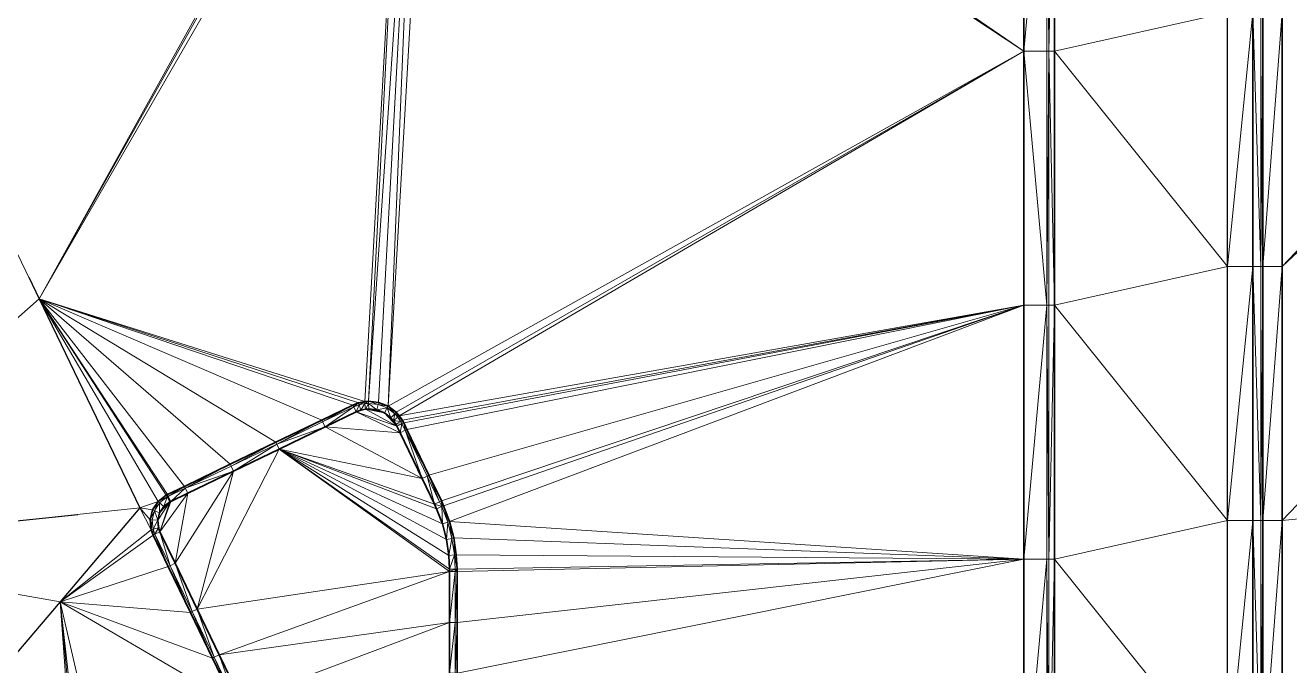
# Model space of a CAD drawing. Header units: metres. Extents: x 246428 to 246884, y 7418966 to 7419490.
# Drawn here: x 246598.17 to 246623.04, y 7419315.81 to 7419328.41 of the extents above; entities that cross this region are included whole.
import ezdxf

# ---------------------------------------------------------------- set-up
doc = ezdxf.new("R2010")
doc.units = ezdxf.units.M
doc.linetypes.add('blank name', pattern=[0])
doc.linetypes.add('HIDDEN', pattern=[9.525, 6.35, -3.175])
doc.layers.add('_12D_UNMAPPED', color=7, linetype='Continuous')
for name, color, linetype, lineweight in [('BATTER', 250, 'HIDDEN', 25), ('GRADELINES', 250, 'HIDDEN', 25), ('MISC_PATHS', 7, 'Continuous', 35)]:
    doc.layers.add(name, color=color, linetype=linetype, lineweight=lineweight)
for name, color, linetype, lineweight, true_color in [('KERB_BACK', 7, 'Continuous', 35, 0x5fd2ff), ('KERB_LINE', 7, 'Continuous', 18, 0xb9b9b9), ('KERB_LIP', 7, 'Continuous', 35, 0x5fd2ff), ('KERB_TOP', 7, 'Continuous', 18, 0xb9b9b9)]:
    doc.layers.add(name, color=color, linetype=linetype, lineweight=lineweight, true_color=true_color)

msp = doc.modelspace()

# ---------------------------------------------------------------- linework, layer by layer
at = {"layer": '_12D_UNMAPPED', "color": 3, "linetype": 'blank name', "lineweight": 0}
for points in [[(246622.898, 7419323.666, 34.037), (246664.359, 7419367.205, 34.638), (246669.359, 7419367.205, 34.673)], [(246715.767, 7419328.055, 34.725), (246622.898, 7419318.666, 34.002), (246669.359, 7419367.205, 34.673)], [(246622.898, 7419323.666, 34.037), (246622.898, 7419328.666, 34.072), (246664.359, 7419367.205, 34.638)], [(246622.898, 7419318.666, 34.002), (246622.898, 7419323.666, 34.037), (246669.359, 7419367.205, 34.673)], [(246606.232, 7419335.669, 33.261), (246606.352, 7419335.766, 33.262), (246617.815, 7419327.908, 33.61)], [(246606.352, 7419335.766, 33.262), (246617.815, 7419332.908, 33.597), (246617.815, 7419327.908, 33.61)], [(246598.446, 7419323.028, 33.074), (246594.102, 7419332.035, 32.926), (246605.426, 7419335.628, 33.238)], [(246605.495, 7419335.596, 33.24), (246598.446, 7419323.028, 33.074), (246605.426, 7419335.628, 33.238)], [(246605.662, 7419335.549, 33.245), (246598.446, 7419323.028, 33.074), (246605.495, 7419335.596, 33.24)], [(246604.848, 7419321.008, 33.261), (246598.446, 7419323.028, 33.074), (246605.662, 7419335.549, 33.245)], [(246604.925, 7419321.014, 33.263), (246604.848, 7419321.008, 33.261), (246605.662, 7419335.549, 33.245)], [(246605.911, 7419335.547, 33.251), (246604.925, 7419321.014, 33.263), (246605.662, 7419335.549, 33.245)], [(246605.123, 7419320.992, 33.269), (246604.925, 7419321.014, 33.263), (246605.911, 7419335.547, 33.251)], [(246605.308, 7419320.918, 33.274), (246605.123, 7419320.992, 33.269), (246605.911, 7419335.547, 33.251)], [(246606.148, 7419335.622, 33.258), (246605.308, 7419320.918, 33.274), (246605.911, 7419335.547, 33.251)], [(246605.308, 7419320.918, 33.274), (246606.148, 7419335.622, 33.258), (246617.815, 7419327.908, 33.61)], [(246606.148, 7419335.622, 33.258), (246606.232, 7419335.669, 33.261), (246617.815, 7419327.908, 33.61)], [(246617.815, 7419327.908, 33.61), (246617.815, 7419332.908, 33.597), (246618.265, 7419332.908, 33.611)], [(246617.815, 7419327.908, 33.61), (246618.265, 7419332.908, 33.611), (246618.265, 7419327.908, 33.624)], [(246618.265, 7419327.908, 33.624), (246618.265, 7419332.908, 33.611), (246618.305, 7419327.908, 33.774)], [(246618.265, 7419332.908, 33.611), (246618.305, 7419332.908, 33.761), (246618.305, 7419327.908, 33.774)], [(246618.305, 7419327.908, 33.774), (246618.305, 7419332.908, 33.761), (246618.415, 7419332.908, 33.761)], [(246618.305, 7419327.908, 33.774), (246618.415, 7419332.908, 33.761), (246618.415, 7419327.908, 33.774)], [(246618.415, 7419332.908, 33.761), (246621.817, 7419328.666, 34.217), (246618.415, 7419327.908, 33.774)], [(246598.446, 7419323.028, 33.074), (246592.895, 7419318.116, 32.783), (246594.102, 7419332.035, 32.926)], [(246621.817, 7419328.666, 34.217), (246621.817, 7419323.666, 34.182), (246618.415, 7419327.908, 33.774)], [(246622.317, 7419323.666, 34.187), (246621.817, 7419323.666, 34.182), (246622.317, 7419328.666, 34.222)], [(246622.317, 7419328.666, 34.222), (246621.817, 7419323.666, 34.182), (246621.817, 7419328.666, 34.217)], [(246622.477, 7419323.666, 34.187), (246622.317, 7419323.666, 34.187), (246622.317, 7419328.666, 34.222)], [(246622.477, 7419328.666, 34.222), (246622.477, 7419323.666, 34.187), (246622.317, 7419328.666, 34.222)], [(246622.517, 7419323.666, 34.037), (246622.477, 7419323.666, 34.187), (246622.517, 7419328.666, 34.072)], [(246622.517, 7419328.666, 34.072), (246622.477, 7419323.666, 34.187), (246622.477, 7419328.666, 34.222)], [(246622.898, 7419328.666, 34.072), (246622.898, 7419323.666, 34.037), (246622.517, 7419323.666, 34.037)], [(246622.898, 7419328.666, 34.072), (246622.517, 7419323.666, 34.037), (246622.517, 7419328.666, 34.072)], [(246622.898, 7419313.666, 33.966), (246622.898, 7419318.666, 34.002), (246715.767, 7419328.055, 34.725)], [(246622.898, 7419298.666, 33.86), (246622.898, 7419303.666, 33.895), (246715.767, 7419328.055, 34.725)], [(246622.898, 7419308.666, 33.931), (246622.898, 7419313.666, 33.966), (246715.767, 7419328.055, 34.725)], [(246622.898, 7419303.666, 33.895), (246622.898, 7419308.666, 33.931), (246715.767, 7419328.055, 34.725)], [(246622.898, 7419293.666, 33.825), (246622.898, 7419298.666, 33.86), (246715.767, 7419328.055, 34.725)], [(246676.802, 7419242.57, 33.845), (246622.898, 7419293.666, 33.825), (246715.767, 7419328.055, 34.725)], [(246605.468, 7419320.798, 33.279), (246605.308, 7419320.918, 33.274), (246617.815, 7419327.908, 33.61)], [(246605.529, 7419320.729, 33.282), (246605.468, 7419320.798, 33.279), (246617.815, 7419327.908, 33.61)], [(246617.815, 7419322.908, 33.624), (246605.529, 7419320.729, 33.282), (246617.815, 7419327.908, 33.61)], [(246618.265, 7419322.908, 33.638), (246617.815, 7419322.908, 33.624), (246617.815, 7419327.908, 33.61)], [(246618.265, 7419322.908, 33.638), (246617.815, 7419327.908, 33.61), (246618.265, 7419327.908, 33.624)], [(246618.265, 7419322.908, 33.638), (246618.265, 7419327.908, 33.624), (246618.305, 7419327.908, 33.774)], [(246618.305, 7419322.908, 33.788), (246618.265, 7419322.908, 33.638), (246618.305, 7419327.908, 33.774)], [(246618.415, 7419322.908, 33.788), (246618.305, 7419327.908, 33.774), (246618.415, 7419327.908, 33.774)], [(246618.415, 7419322.908, 33.788), (246618.305, 7419322.908, 33.788), (246618.305, 7419327.908, 33.774)], [(246621.817, 7419323.666, 34.182), (246618.415, 7419322.908, 33.788), (246618.415, 7419327.908, 33.774)], [(246621.817, 7419323.666, 34.182), (246621.817, 7419318.666, 34.147), (246618.415, 7419322.908, 33.788)], [(246622.317, 7419323.666, 34.187), (246621.817, 7419318.666, 34.147), (246621.817, 7419323.666, 34.182)], [(246622.317, 7419323.666, 34.187), (246622.317, 7419318.666, 34.152), (246621.817, 7419318.666, 34.147)], [(246622.477, 7419318.666, 34.152), (246622.317, 7419318.666, 34.152), (246622.317, 7419323.666, 34.187)], [(246622.477, 7419323.666, 34.187), (246622.477, 7419318.666, 34.152), (246622.317, 7419323.666, 34.187)], [(246622.517, 7419323.666, 34.037), (246622.477, 7419318.666, 34.152), (246622.477, 7419323.666, 34.187)], [(246622.517, 7419323.666, 34.037), (246622.517, 7419318.666, 34.002), (246622.477, 7419318.666, 34.152)], [(246622.898, 7419323.666, 34.037), (246622.517, 7419318.666, 34.002), (246622.517, 7419323.666, 34.037)], [(246622.898, 7419323.666, 34.037), (246622.898, 7419318.666, 34.002), (246622.517, 7419318.666, 34.002)], [(246592.895, 7419318.116, 32.783), (246598.446, 7419323.028, 33.074), (246600.423, 7419318.919, 33.142)], [(246598.446, 7419323.028, 33.074), (246604.615, 7419320.94, 33.255), (246604.004, 7419320.644, 33.238)], [(246598.446, 7419323.028, 33.074), (246604.848, 7419321.008, 33.261), (246604.728, 7419320.983, 33.258)], [(246598.446, 7419323.028, 33.074), (246604.728, 7419320.983, 33.258), (246604.615, 7419320.94, 33.255)], [(246598.446, 7419323.028, 33.074), (246603.103, 7419320.21, 33.214), (246602.202, 7419319.776, 33.19)], [(246598.446, 7419323.028, 33.074), (246604.004, 7419320.644, 33.238), (246603.103, 7419320.21, 33.214)], [(246598.446, 7419323.028, 33.074), (246601.301, 7419319.341, 33.165), (246600.967, 7419319.18, 33.156)], [(246598.446, 7419323.028, 33.074), (246600.941, 7419319.167, 33.156), (246600.785, 7419319.044, 33.153)], [(246598.446, 7419323.028, 33.074), (246602.202, 7419319.776, 33.19), (246601.301, 7419319.341, 33.165)], [(246598.446, 7419323.028, 33.074), (246600.967, 7419319.18, 33.156), (246600.941, 7419319.167, 33.156)], [(246598.446, 7419323.028, 33.074), (246600.785, 7419319.044, 33.153), (246600.427, 7419318.92, 33.141)], [(246600.423, 7419318.919, 33.142), (246598.446, 7419323.028, 33.074), (246600.427, 7419318.92, 33.141)], [(246605.59, 7419320.64, 33.283), (246605.529, 7419320.729, 33.282), (246617.815, 7419322.908, 33.624)], [(246605.617, 7419320.59, 33.284), (246605.59, 7419320.64, 33.283), (246617.815, 7419322.908, 33.624)], [(246605.679, 7419320.461, 33.287), (246605.617, 7419320.59, 33.284), (246617.815, 7419322.908, 33.624)], [(246606.113, 7419319.561, 33.301), (246605.679, 7419320.461, 33.287), (246617.815, 7419322.908, 33.624)], [(246606.357, 7419319.055, 33.31), (246606.113, 7419319.561, 33.301), (246617.815, 7419322.908, 33.624)], [(246606.401, 7419318.959, 33.311), (246606.357, 7419319.055, 33.31), (246617.815, 7419322.908, 33.624)], [(246606.519, 7419318.648, 33.315), (246606.401, 7419318.959, 33.311), (246617.815, 7419322.908, 33.624)], [(246606.519, 7419318.648, 33.315), (246617.815, 7419322.908, 33.624), (246617.815, 7419317.908, 33.638)], [(246617.815, 7419317.908, 33.638), (246617.815, 7419322.908, 33.624), (246618.265, 7419322.908, 33.638)], [(246617.815, 7419317.908, 33.638), (246618.265, 7419322.908, 33.638), (246618.265, 7419317.908, 33.652)], [(246618.265, 7419317.908, 33.652), (246618.265, 7419322.908, 33.638), (246618.305, 7419317.908, 33.802)], [(246618.265, 7419322.908, 33.638), (246618.305, 7419322.908, 33.788), (246618.305, 7419317.908, 33.802)], [(246618.305, 7419317.908, 33.802), (246618.305, 7419322.908, 33.788), (246618.415, 7419322.908, 33.788)], [(246618.305, 7419317.908, 33.802), (246618.415, 7419322.908, 33.788), (246618.415, 7419317.908, 33.802)], [(246618.415, 7419322.908, 33.788), (246621.817, 7419318.666, 34.147), (246618.415, 7419317.908, 33.802)], [(246604.848, 7419321.008, 33.261), (246604.925, 7419321.014, 33.263), (246604.853, 7419320.969, 33.411)], [(246604.925, 7419321.014, 33.263), (246604.926, 7419320.974, 33.413), (246604.853, 7419320.969, 33.411)], [(246604.925, 7419321.014, 33.263), (246605.113, 7419320.953, 33.419), (246604.926, 7419320.974, 33.413)], [(246604.925, 7419321.014, 33.263), (246605.123, 7419320.992, 33.269), (246605.113, 7419320.953, 33.419)], [(246604.004, 7419320.644, 33.238), (246604.615, 7419320.94, 33.255), (246604.021, 7419320.608, 33.388)], [(246604.615, 7419320.94, 33.255), (246604.633, 7419320.903, 33.405), (246604.021, 7419320.608, 33.388)], [(246604.021, 7419320.608, 33.388), (246604.633, 7419320.903, 33.405), (246604.069, 7419320.509, 33.388)], [(246604.633, 7419320.903, 33.405), (246604.681, 7419320.804, 33.405), (246604.069, 7419320.509, 33.388)], [(246604.681, 7419320.804, 33.405), (246605.544, 7419320.396, 33.437), (246604.069, 7419320.509, 33.388)], [(246604.615, 7419320.94, 33.255), (246604.728, 7419320.983, 33.258), (246604.633, 7419320.903, 33.405)], [(246604.728, 7419320.983, 33.258), (246604.739, 7419320.945, 33.408), (246604.633, 7419320.903, 33.405)], [(246604.633, 7419320.903, 33.405), (246604.739, 7419320.945, 33.408), (246604.681, 7419320.804, 33.405)], [(246604.739, 7419320.945, 33.408), (246604.771, 7419320.839, 33.408), (246604.681, 7419320.804, 33.405)], [(246604.771, 7419320.839, 33.408), (246604.867, 7419320.859, 33.411), (246604.681, 7419320.804, 33.405)], [(246604.867, 7419320.859, 33.411), (246605.482, 7419320.525, 33.434), (246604.681, 7419320.804, 33.405)], [(246605.482, 7419320.525, 33.434), (246605.544, 7419320.396, 33.437), (246604.681, 7419320.804, 33.405)], [(246604.728, 7419320.983, 33.258), (246604.848, 7419321.008, 33.261), (246604.739, 7419320.945, 33.408)], [(246604.848, 7419321.008, 33.261), (246604.853, 7419320.969, 33.411), (246604.739, 7419320.945, 33.408)], [(246604.739, 7419320.945, 33.408), (246604.853, 7419320.969, 33.411), (246604.771, 7419320.839, 33.408)], [(246604.853, 7419320.969, 33.411), (246604.867, 7419320.859, 33.411), (246604.771, 7419320.839, 33.408)], [(246604.853, 7419320.969, 33.411), (246604.926, 7419320.974, 33.413), (246604.867, 7419320.859, 33.411)], [(246604.926, 7419320.974, 33.413), (246604.928, 7419320.864, 33.413), (246604.867, 7419320.859, 33.411)], [(246604.928, 7419320.864, 33.413), (246605.235, 7419320.787, 33.424), (246604.867, 7419320.859, 33.411)], [(246605.235, 7419320.787, 33.424), (246605.482, 7419320.525, 33.434), (246604.867, 7419320.859, 33.411)], [(246604.926, 7419320.974, 33.413), (246605.113, 7419320.953, 33.419), (246605.087, 7419320.846, 33.419)], [(246604.926, 7419320.974, 33.413), (246605.087, 7419320.846, 33.419), (246604.928, 7419320.864, 33.413)], [(246605.087, 7419320.846, 33.419), (246605.235, 7419320.787, 33.424), (246604.928, 7419320.864, 33.413)], [(246605.113, 7419320.953, 33.419), (246605.289, 7419320.883, 33.424), (246605.087, 7419320.846, 33.419)], [(246605.289, 7419320.883, 33.424), (246605.235, 7419320.787, 33.424), (246605.087, 7419320.846, 33.419)], [(246605.123, 7419320.992, 33.269), (246605.308, 7419320.918, 33.274), (246605.113, 7419320.953, 33.419)], [(246605.308, 7419320.918, 33.274), (246605.289, 7419320.883, 33.424), (246605.113, 7419320.953, 33.419)], [(246605.289, 7419320.883, 33.424), (246605.362, 7419320.691, 33.429), (246605.235, 7419320.787, 33.424)], [(246605.46, 7419320.565, 33.433), (246605.482, 7419320.525, 33.434), (246605.235, 7419320.787, 33.424)], [(246605.362, 7419320.691, 33.429), (246605.46, 7419320.565, 33.433), (246605.235, 7419320.787, 33.424)], [(246605.308, 7419320.918, 33.274), (246605.44, 7419320.77, 33.429), (246605.289, 7419320.883, 33.424)], [(246605.289, 7419320.883, 33.424), (246605.44, 7419320.77, 33.429), (246605.362, 7419320.691, 33.429)], [(246605.308, 7419320.918, 33.274), (246605.468, 7419320.798, 33.279), (246605.44, 7419320.77, 33.429)], [(246605.44, 7419320.77, 33.429), (246605.412, 7419320.636, 33.432), (246605.362, 7419320.691, 33.429)], [(246605.44, 7419320.77, 33.429), (246605.498, 7419320.705, 33.432), (246605.412, 7419320.636, 33.432)], [(246605.468, 7419320.798, 33.279), (246605.498, 7419320.705, 33.432), (246605.44, 7419320.77, 33.429)], [(246605.468, 7419320.798, 33.279), (246605.529, 7419320.729, 33.282), (246605.498, 7419320.705, 33.432)], [(246603.103, 7419320.21, 33.214), (246604.004, 7419320.644, 33.238), (246603.12, 7419320.174, 33.364)], [(246604.004, 7419320.644, 33.238), (246604.021, 7419320.608, 33.388), (246603.12, 7419320.174, 33.364)], [(246603.12, 7419320.174, 33.364), (246604.021, 7419320.608, 33.388), (246604.069, 7419320.509, 33.388)], [(246605.412, 7419320.636, 33.432), (246605.46, 7419320.565, 33.433), (246605.362, 7419320.691, 33.429)], [(246605.498, 7419320.705, 33.432), (246605.555, 7419320.62, 33.433), (246605.412, 7419320.636, 33.432)], [(246605.555, 7419320.62, 33.433), (246605.46, 7419320.565, 33.433), (246605.412, 7419320.636, 33.432)], [(246605.555, 7419320.62, 33.433), (246605.581, 7419320.572, 33.434), (246605.46, 7419320.565, 33.433)], [(246605.581, 7419320.572, 33.434), (246605.482, 7419320.525, 33.434), (246605.46, 7419320.565, 33.433)], [(246605.581, 7419320.572, 33.434), (246605.544, 7419320.396, 33.437), (246605.482, 7419320.525, 33.434)], [(246605.529, 7419320.729, 33.282), (246605.555, 7419320.62, 33.433), (246605.498, 7419320.705, 33.432)], [(246605.529, 7419320.729, 33.282), (246605.59, 7419320.64, 33.283), (246605.555, 7419320.62, 33.433)], [(246605.581, 7419320.572, 33.434), (246605.643, 7419320.444, 33.437), (246605.544, 7419320.396, 33.437)], [(246605.59, 7419320.64, 33.283), (246605.617, 7419320.59, 33.284), (246605.555, 7419320.62, 33.433)], [(246605.617, 7419320.59, 33.284), (246605.581, 7419320.572, 33.434), (246605.555, 7419320.62, 33.433)], [(246605.617, 7419320.59, 33.284), (246605.643, 7419320.444, 33.437), (246605.581, 7419320.572, 33.434)], [(246605.617, 7419320.59, 33.284), (246605.679, 7419320.461, 33.287), (246605.643, 7419320.444, 33.437)], [(246603.12, 7419320.174, 33.364), (246604.069, 7419320.509, 33.388), (246603.168, 7419320.075, 33.364)], [(246604.069, 7419320.509, 33.388), (246605.978, 7419319.495, 33.451), (246603.168, 7419320.075, 33.364)], [(246605.544, 7419320.396, 33.437), (246605.978, 7419319.495, 33.451), (246604.069, 7419320.509, 33.388)], [(246605.643, 7419320.444, 33.437), (246605.978, 7419319.495, 33.451), (246605.544, 7419320.396, 33.437)], [(246605.679, 7419320.461, 33.287), (246606.113, 7419319.561, 33.301), (246605.643, 7419320.444, 33.437)], [(246606.113, 7419319.561, 33.301), (246606.077, 7419319.543, 33.451), (246605.643, 7419320.444, 33.437)], [(246605.643, 7419320.444, 33.437), (246606.077, 7419319.543, 33.451), (246605.978, 7419319.495, 33.451)], [(246602.267, 7419319.641, 33.34), (246603.168, 7419320.075, 33.364), (246601.554, 7419316.925, 33.326)], [(246603.168, 7419320.075, 33.364), (246606.515, 7419317.663, 33.472), (246601.554, 7419316.925, 33.326)], [(246602.202, 7419319.776, 33.19), (246603.103, 7419320.21, 33.214), (246602.219, 7419319.74, 33.34)], [(246603.103, 7419320.21, 33.214), (246603.12, 7419320.174, 33.364), (246602.219, 7419319.74, 33.34)], [(246602.219, 7419319.74, 33.34), (246603.12, 7419320.174, 33.364), (246602.267, 7419319.641, 33.34)], [(246603.12, 7419320.174, 33.364), (246603.168, 7419320.075, 33.364), (246602.267, 7419319.641, 33.34)], [(246606.502, 7419317.982, 33.47), (246606.515, 7419317.708, 33.472), (246603.168, 7419320.075, 33.364)], [(246605.978, 7419319.495, 33.451), (246606.222, 7419318.989, 33.46), (246603.168, 7419320.075, 33.364)], [(246606.222, 7419318.989, 33.46), (246606.264, 7419318.899, 33.461), (246603.168, 7419320.075, 33.364)], [(246606.264, 7419318.899, 33.461), (246606.376, 7419318.602, 33.465), (246603.168, 7419320.075, 33.364)], [(246606.376, 7419318.602, 33.465), (246606.456, 7419318.295, 33.468), (246603.168, 7419320.075, 33.364)], [(246606.456, 7419318.295, 33.468), (246606.502, 7419317.982, 33.47), (246603.168, 7419320.075, 33.364)], [(246606.515, 7419317.708, 33.472), (246606.515, 7419317.663, 33.472), (246603.168, 7419320.075, 33.364)], [(246601.301, 7419319.341, 33.165), (246602.202, 7419319.776, 33.19), (246601.319, 7419319.305, 33.315)], [(246602.202, 7419319.776, 33.19), (246602.219, 7419319.74, 33.34), (246601.319, 7419319.305, 33.315)], [(246601.12, 7419317.826, 33.311), (246602.267, 7419319.641, 33.34), (246601.554, 7419316.925, 33.326)], [(246601.367, 7419319.206, 33.315), (246602.267, 7419319.641, 33.34), (246601.12, 7419317.826, 33.311)], [(246601.319, 7419319.305, 33.315), (246602.219, 7419319.74, 33.34), (246602.267, 7419319.641, 33.34)], [(246601.319, 7419319.305, 33.315), (246602.267, 7419319.641, 33.34), (246601.367, 7419319.206, 33.315)], [(246606.077, 7419319.543, 33.451), (246606.222, 7419318.989, 33.46), (246605.978, 7419319.495, 33.451)], [(246606.113, 7419319.561, 33.301), (246606.321, 7419319.037, 33.46), (246606.077, 7419319.543, 33.451)], [(246606.077, 7419319.543, 33.451), (246606.321, 7419319.037, 33.46), (246606.222, 7419318.989, 33.46)], [(246606.113, 7419319.561, 33.301), (246606.357, 7419319.055, 33.31), (246606.321, 7419319.037, 33.46)], [(246600.967, 7419319.18, 33.156), (246601.301, 7419319.341, 33.165), (246600.985, 7419319.144, 33.306)], [(246601.301, 7419319.341, 33.165), (246601.319, 7419319.305, 33.315), (246600.985, 7419319.144, 33.306)], [(246600.985, 7419319.144, 33.306), (246601.319, 7419319.305, 33.315), (246601.032, 7419319.045, 33.306)], [(246601.319, 7419319.305, 33.315), (246601.367, 7419319.206, 33.315), (246601.032, 7419319.045, 33.306)], [(246600.785, 7419319.044, 33.153), (246600.677, 7419318.877, 33.151), (246600.427, 7419318.92, 33.141)], [(246600.677, 7419318.877, 33.151), (246600.785, 7419319.044, 33.153), (246600.713, 7419318.861, 33.301)], [(246600.785, 7419319.044, 33.153), (246600.814, 7419319.017, 33.303), (246600.713, 7419318.861, 33.301)], [(246600.814, 7419318.818, 33.301), (246601.013, 7419319.035, 33.306), (246600.779, 7419318.673, 33.298)], [(246600.779, 7419318.673, 33.298), (246601.013, 7419319.035, 33.306), (246600.822, 7419318.444, 33.301)], [(246600.785, 7419319.044, 33.153), (246600.941, 7419319.167, 33.156), (246600.96, 7419319.132, 33.306)], [(246600.785, 7419319.044, 33.153), (246600.96, 7419319.132, 33.306), (246600.814, 7419319.017, 33.303)], [(246600.814, 7419319.017, 33.303), (246600.96, 7419319.132, 33.306), (246600.895, 7419318.943, 33.303)], [(246600.895, 7419318.943, 33.303), (246601.013, 7419319.035, 33.306), (246600.814, 7419318.818, 33.301)], [(246600.822, 7419318.444, 33.301), (246601.367, 7419319.206, 33.315), (246601.12, 7419317.826, 33.311)], [(246601.032, 7419319.045, 33.306), (246601.367, 7419319.206, 33.315), (246600.822, 7419318.444, 33.301)], [(246601.013, 7419319.035, 33.306), (246601.032, 7419319.045, 33.306), (246600.822, 7419318.444, 33.301)], [(246600.96, 7419319.132, 33.306), (246601.013, 7419319.035, 33.306), (246600.895, 7419318.943, 33.303)], [(246600.941, 7419319.167, 33.156), (246600.967, 7419319.18, 33.156), (246600.985, 7419319.144, 33.306)], [(246600.941, 7419319.167, 33.156), (246600.985, 7419319.144, 33.306), (246600.96, 7419319.132, 33.306)], [(246600.96, 7419319.132, 33.306), (246600.985, 7419319.144, 33.306), (246601.032, 7419319.045, 33.306)], [(246600.96, 7419319.132, 33.306), (246601.032, 7419319.045, 33.306), (246601.013, 7419319.035, 33.306)], [(246606.321, 7419319.037, 33.46), (246606.364, 7419318.943, 33.461), (246606.222, 7419318.989, 33.46)], [(246606.357, 7419319.055, 33.31), (246606.364, 7419318.943, 33.461), (246606.321, 7419319.037, 33.46)], [(246606.357, 7419319.055, 33.31), (246606.401, 7419318.959, 33.311), (246606.364, 7419318.943, 33.461)], [(246592.895, 7419318.116, 32.783), (246600.423, 7419318.919, 33.142), (246598.857, 7419317.071, 33.096)], [(246600.427, 7419318.92, 33.141), (246600.648, 7419318.485, 33.15), (246598.857, 7419317.071, 33.096)], [(246600.423, 7419318.919, 33.142), (246600.427, 7419318.92, 33.141), (246598.857, 7419317.071, 33.096)], [(246600.677, 7419318.877, 33.151), (246600.629, 7419318.684, 33.148), (246600.427, 7419318.92, 33.141)], [(246600.629, 7419318.684, 33.148), (246600.648, 7419318.485, 33.15), (246600.427, 7419318.92, 33.141)], [(246600.629, 7419318.684, 33.148), (246600.677, 7419318.877, 33.151), (246600.713, 7419318.861, 33.301)], [(246600.629, 7419318.684, 33.148), (246600.713, 7419318.861, 33.301), (246600.669, 7419318.681, 33.298)], [(246600.669, 7419318.681, 33.298), (246600.713, 7419318.861, 33.301), (246600.779, 7419318.673, 33.298)], [(246600.713, 7419318.861, 33.301), (246600.814, 7419319.017, 33.303), (246600.814, 7419318.818, 33.301)], [(246600.713, 7419318.861, 33.301), (246600.814, 7419318.818, 33.301), (246600.779, 7419318.673, 33.298)], [(246600.814, 7419319.017, 33.303), (246600.895, 7419318.943, 33.303), (246600.814, 7419318.818, 33.301)], [(246606.364, 7419318.943, 33.461), (246606.264, 7419318.899, 33.461), (246606.222, 7419318.989, 33.46)], [(246606.364, 7419318.943, 33.461), (246606.376, 7419318.602, 33.465), (246606.264, 7419318.899, 33.461)], [(246606.401, 7419318.959, 33.311), (246606.481, 7419318.636, 33.465), (246606.364, 7419318.943, 33.461)], [(246606.364, 7419318.943, 33.461), (246606.481, 7419318.636, 33.465), (246606.376, 7419318.602, 33.465)], [(246606.401, 7419318.959, 33.311), (246606.519, 7419318.648, 33.315), (246606.481, 7419318.636, 33.465)], [(246600.648, 7419318.485, 33.15), (246600.629, 7419318.684, 33.148), (246600.669, 7419318.681, 33.298)], [(246600.648, 7419318.485, 33.15), (246600.669, 7419318.681, 33.298), (246600.687, 7419318.496, 33.3)], [(246600.687, 7419318.496, 33.3), (246600.669, 7419318.681, 33.298), (246600.779, 7419318.673, 33.298)], [(246600.687, 7419318.496, 33.3), (246600.779, 7419318.673, 33.298), (246600.793, 7419318.524, 33.3)], [(246600.723, 7419318.397, 33.301), (246600.687, 7419318.496, 33.3), (246600.793, 7419318.524, 33.3)], [(246600.723, 7419318.397, 33.301), (246600.793, 7419318.524, 33.3), (246600.822, 7419318.444, 33.301)], [(246600.793, 7419318.524, 33.3), (246600.779, 7419318.673, 33.298), (246600.822, 7419318.444, 33.301)], [(246606.481, 7419318.636, 33.465), (246606.456, 7419318.295, 33.468), (246606.376, 7419318.602, 33.465)], [(246606.481, 7419318.636, 33.465), (246606.564, 7419318.317, 33.468), (246606.456, 7419318.295, 33.468)], [(246606.519, 7419318.648, 33.315), (246606.564, 7419318.317, 33.468), (246606.481, 7419318.636, 33.465)], [(246606.603, 7419318.325, 33.318), (246606.519, 7419318.648, 33.315), (246617.815, 7419317.908, 33.638)], [(246606.519, 7419318.648, 33.315), (246606.603, 7419318.325, 33.318), (246606.564, 7419318.317, 33.468)], [(246621.817, 7419318.666, 34.147), (246621.817, 7419313.666, 34.111), (246618.415, 7419317.908, 33.802)], [(246622.317, 7419318.666, 34.152), (246621.817, 7419313.666, 34.111), (246621.817, 7419318.666, 34.147)], [(246622.317, 7419318.666, 34.152), (246622.317, 7419313.666, 34.116), (246621.817, 7419313.666, 34.111)], [(246622.477, 7419318.666, 34.152), (246622.477, 7419313.666, 34.116), (246622.317, 7419318.666, 34.152)], [(246622.477, 7419313.666, 34.116), (246622.317, 7419313.666, 34.116), (246622.317, 7419318.666, 34.152)], [(246622.517, 7419318.666, 34.002), (246622.477, 7419313.666, 34.116), (246622.477, 7419318.666, 34.152)], [(246622.517, 7419318.666, 34.002), (246622.517, 7419313.666, 33.966), (246622.477, 7419313.666, 34.116)], [(246622.898, 7419318.666, 34.002), (246622.517, 7419313.666, 33.966), (246622.517, 7419318.666, 34.002)], [(246622.898, 7419318.666, 34.002), (246622.898, 7419313.666, 33.966), (246622.517, 7419313.666, 33.966)], [(246600.648, 7419318.485, 33.15), (246600.687, 7419318.379, 33.151), (246598.857, 7419317.071, 33.096)], [(246600.687, 7419318.379, 33.151), (246600.985, 7419317.761, 33.161), (246598.857, 7419317.071, 33.096)], [(246600.687, 7419318.379, 33.151), (246600.648, 7419318.485, 33.15), (246600.687, 7419318.496, 33.3)], [(246600.687, 7419318.379, 33.151), (246600.687, 7419318.496, 33.3), (246600.723, 7419318.397, 33.301)], [(246600.985, 7419317.761, 33.161), (246600.687, 7419318.379, 33.151), (246600.723, 7419318.397, 33.301)], [(246601.021, 7419317.778, 33.311), (246600.723, 7419318.397, 33.301), (246600.822, 7419318.444, 33.301)], [(246600.985, 7419317.761, 33.161), (246600.723, 7419318.397, 33.301), (246601.021, 7419317.778, 33.311)], [(246601.021, 7419317.778, 33.311), (246600.822, 7419318.444, 33.301), (246601.12, 7419317.826, 33.311)], [(246606.564, 7419318.317, 33.468), (246606.502, 7419317.982, 33.47), (246606.456, 7419318.295, 33.468)], [(246606.564, 7419318.317, 33.468), (246606.612, 7419317.992, 33.47), (246606.502, 7419317.982, 33.47)], [(246606.603, 7419318.325, 33.318), (246606.612, 7419317.992, 33.47), (246606.564, 7419318.317, 33.468)], [(246606.651, 7419317.996, 33.32), (246606.603, 7419318.325, 33.318), (246617.815, 7419317.908, 33.638)], [(246606.603, 7419318.325, 33.318), (246606.651, 7419317.996, 33.32), (246606.612, 7419317.992, 33.47)], [(246592.384, 7419309.448, 32.908), (246592.895, 7419318.116, 32.783), (246598.857, 7419317.071, 33.096)], [(246601.419, 7419316.86, 33.176), (246600.985, 7419317.761, 33.161), (246601.021, 7419317.778, 33.311)], [(246601.455, 7419316.877, 33.326), (246601.021, 7419317.778, 33.311), (246601.12, 7419317.826, 33.311)], [(246601.419, 7419316.86, 33.176), (246601.021, 7419317.778, 33.311), (246601.455, 7419316.877, 33.326)], [(246601.455, 7419316.877, 33.326), (246601.12, 7419317.826, 33.311), (246601.554, 7419316.925, 33.326)], [(246606.612, 7419317.992, 33.47), (246606.515, 7419317.708, 33.472), (246606.502, 7419317.982, 33.47)], [(246606.612, 7419317.992, 33.47), (246606.625, 7419317.708, 33.472), (246606.515, 7419317.708, 33.472)], [(246606.651, 7419317.996, 33.32), (246606.665, 7419317.708, 33.322), (246606.612, 7419317.992, 33.47)], [(246606.665, 7419317.708, 33.322), (246606.625, 7419317.708, 33.472), (246606.612, 7419317.992, 33.47)], [(246606.665, 7419317.708, 33.322), (246606.651, 7419317.996, 33.32), (246617.815, 7419317.908, 33.638)], [(246606.665, 7419317.663, 33.322), (246606.665, 7419317.708, 33.322), (246617.815, 7419317.908, 33.638)], [(246606.665, 7419316.663, 33.325), (246606.665, 7419317.663, 33.322), (246617.815, 7419317.908, 33.638)], [(246606.665, 7419315.663, 33.328), (246606.665, 7419316.663, 33.325), (246617.815, 7419317.908, 33.638)], [(246606.665, 7419315.663, 33.328), (246617.815, 7419317.908, 33.638), (246617.815, 7419312.908, 33.651)], [(246617.815, 7419312.908, 33.651), (246617.815, 7419317.908, 33.638), (246618.265, 7419317.908, 33.652)], [(246617.815, 7419312.908, 33.651), (246618.265, 7419317.908, 33.652), (246618.265, 7419312.908, 33.665)], [(246618.265, 7419312.908, 33.665), (246618.265, 7419317.908, 33.652), (246618.305, 7419312.908, 33.815)], [(246618.265, 7419317.908, 33.652), (246618.305, 7419317.908, 33.802), (246618.305, 7419312.908, 33.815)], [(246618.305, 7419312.908, 33.815), (246618.305, 7419317.908, 33.802), (246618.415, 7419317.908, 33.802)], [(246618.305, 7419312.908, 33.815), (246618.415, 7419317.908, 33.802), (246618.415, 7419312.908, 33.815)], [(246618.415, 7419317.908, 33.802), (246621.817, 7419313.666, 34.111), (246618.415, 7419312.908, 33.815)], [(246600.985, 7419317.761, 33.161), (246601.419, 7419316.86, 33.176), (246598.857, 7419317.071, 33.096)], [(246601.554, 7419316.925, 33.326), (246606.515, 7419317.663, 33.472), (246601.988, 7419316.024, 33.34)], [(246606.515, 7419317.663, 33.472), (246606.515, 7419316.663, 33.475), (246601.988, 7419316.024, 33.34)], [(246606.625, 7419317.708, 33.472), (246606.625, 7419317.663, 33.472), (246606.515, 7419317.663, 33.472)], [(246606.625, 7419317.708, 33.472), (246606.515, 7419317.663, 33.472), (246606.515, 7419317.708, 33.472)], [(246606.625, 7419317.663, 33.472), (246606.515, 7419316.663, 33.475), (246606.515, 7419317.663, 33.472)], [(246606.625, 7419317.663, 33.472), (246606.625, 7419316.663, 33.475), (246606.515, 7419316.663, 33.475)], [(246606.665, 7419317.708, 33.322), (246606.625, 7419317.663, 33.472), (246606.625, 7419317.708, 33.472)], [(246606.665, 7419317.708, 33.322), (246606.665, 7419317.663, 33.322), (246606.625, 7419317.663, 33.472)], [(246606.665, 7419317.663, 33.322), (246606.665, 7419316.663, 33.325), (246606.625, 7419316.663, 33.475)], [(246606.665, 7419317.663, 33.322), (246606.625, 7419316.663, 33.475), (246606.625, 7419317.663, 33.472)], [(246599.396, 7419309.673, 33.138), (246592.384, 7419309.448, 32.908), (246598.857, 7419317.071, 33.096)], [(246602.287, 7419315.058, 33.205), (246600.431, 7419310.262, 33.166), (246598.857, 7419317.071, 33.096)], [(246601.853, 7419315.959, 33.19), (246602.287, 7419315.058, 33.205), (246598.857, 7419317.071, 33.096)], [(246599.537, 7419309.814, 33.142), (246599.396, 7419309.673, 33.138), (246598.857, 7419317.071, 33.096)], [(246601.419, 7419316.86, 33.176), (246601.853, 7419315.959, 33.19), (246598.857, 7419317.071, 33.096)], [(246600.431, 7419310.262, 33.166), (246599.666, 7419309.893, 33.145), (246598.857, 7419317.071, 33.096)], [(246599.666, 7419309.893, 33.145), (246599.537, 7419309.814, 33.142), (246598.857, 7419317.071, 33.096)], [(246601.853, 7419315.959, 33.19), (246601.419, 7419316.86, 33.176), (246601.455, 7419316.877, 33.326)], [(246601.889, 7419315.976, 33.34), (246601.455, 7419316.877, 33.326), (246601.554, 7419316.925, 33.326)], [(246601.853, 7419315.959, 33.19), (246601.455, 7419316.877, 33.326), (246601.889, 7419315.976, 33.34)], [(246601.889, 7419315.976, 33.34), (246601.554, 7419316.925, 33.326), (246601.988, 7419316.024, 33.34)], [(246601.988, 7419316.024, 33.34), (246606.515, 7419316.663, 33.475), (246602.422, 7419315.123, 33.355)], [(246606.515, 7419316.663, 33.475), (246606.515, 7419315.663, 33.478), (246602.422, 7419315.123, 33.355)], [(246606.625, 7419316.663, 33.475), (246606.625, 7419315.663, 33.478), (246606.515, 7419315.663, 33.478)], [(246606.625, 7419316.663, 33.475), (246606.515, 7419315.663, 33.478), (246606.515, 7419316.663, 33.475)], [(246606.665, 7419316.663, 33.325), (246606.665, 7419315.663, 33.328), (246606.625, 7419315.663, 33.478)], [(246606.665, 7419316.663, 33.325), (246606.625, 7419315.663, 33.478), (246606.625, 7419316.663, 33.475)], [(246602.287, 7419315.058, 33.205), (246601.853, 7419315.959, 33.19), (246601.889, 7419315.976, 33.34)], [(246602.323, 7419315.075, 33.355), (246601.889, 7419315.976, 33.34), (246601.988, 7419316.024, 33.34)], [(246602.287, 7419315.058, 33.205), (246601.889, 7419315.976, 33.34), (246602.323, 7419315.075, 33.355)], [(246602.323, 7419315.075, 33.355), (246601.988, 7419316.024, 33.34), (246602.422, 7419315.123, 33.355)]]:
    msp.add_3dface(points, dxfattribs=at)
at = {"layer": 'BATTER'}
msp.add_polyline3d([(246621.817, 7419293.666, 33.97), (246621.817, 7419298.666, 34.005), (246621.817, 7419303.666, 34.04), (246621.817, 7419308.666, 34.076), (246621.817, 7419313.666, 34.111), (246621.817, 7419318.666, 34.147), (246621.817, 7419323.666, 34.182), (246621.817, 7419328.666, 34.217)], dxfattribs=at)
at = {"layer": 'GRADELINES'}
for points in [[(246577.84, 7419365.758, 32.373), (246581.071, 7419359.057, 32.483), (246585.415, 7419350.05, 32.631), (246589.758, 7419341.042, 32.779), (246594.102, 7419332.035, 32.926), (246598.446, 7419323.028, 33.074), (246600.427, 7419318.92, 33.142)], [(246582.952, 7419317.056, 32.31), (246592.895, 7419318.116, 32.783), (246600.423, 7419318.919, 33.142), (246600.423, 7419318.919, 33.142), (246600.427, 7419318.92, 33.141), (246600.427, 7419318.92, 33.141), (246598.857, 7419317.071, 33.096), (246592.384, 7419309.448, 32.908), (246588.747, 7419305.165, 32.802)]]:
    msp.add_polyline3d(points, dxfattribs=at)
at = {"layer": 'KERB_BACK'}
for points in [[(246618.415, 7419332.908, 33.761), (246618.415, 7419327.908, 33.774), (246618.415, 7419322.908, 33.788), (246618.415, 7419317.908, 33.802), (246618.415, 7419312.908, 33.815)], [(246622.317, 7419293.666, 33.975), (246622.317, 7419298.666, 34.01), (246622.317, 7419303.666, 34.045), (246622.317, 7419308.666, 34.081), (246622.317, 7419313.666, 34.116), (246622.317, 7419318.666, 34.152), (246622.317, 7419323.666, 34.187), (246622.317, 7419328.666, 34.222)], [(246622.517, 7419293.666, 33.825), (246622.517, 7419298.666, 33.86), (246622.517, 7419303.666, 33.895), (246622.517, 7419308.666, 33.931), (246622.517, 7419313.666, 33.966), (246622.517, 7419318.666, 34.002), (246622.517, 7419323.666, 34.037), (246622.517, 7419328.666, 34.072)], [(246606.515, 7419315.663, 33.478), (246606.515, 7419316.663, 33.475), (246606.515, 7419317.663, 33.472), (246606.515, 7419317.708, 33.472), (246606.502, 7419317.982, 33.47), (246606.456, 7419318.295, 33.468), (246606.376, 7419318.602, 33.465), (246606.264, 7419318.899, 33.461), (246606.222, 7419318.989, 33.46), (246605.978, 7419319.495, 33.451), (246605.544, 7419320.396, 33.437), (246605.482, 7419320.525, 33.434), (246605.46, 7419320.565, 33.433), (246605.412, 7419320.636, 33.432), (246605.362, 7419320.691, 33.429), (246605.235, 7419320.787, 33.424), (246605.087, 7419320.846, 33.419), (246604.928, 7419320.864, 33.413), (246604.867, 7419320.859, 33.411), (246604.771, 7419320.839, 33.408), (246604.681, 7419320.804, 33.405), (246604.069, 7419320.509, 33.388), (246603.168, 7419320.075, 33.364), (246602.267, 7419319.641, 33.34), (246601.367, 7419319.206, 33.315), (246601.032, 7419319.045, 33.306), (246601.013, 7419319.035, 33.306), (246600.895, 7419318.943, 33.303), (246600.814, 7419318.818, 33.301), (246600.779, 7419318.673, 33.298), (246600.793, 7419318.524, 33.3), (246600.822, 7419318.444, 33.301), (246601.12, 7419317.826, 33.311), (246601.554, 7419316.925, 33.326), (246601.988, 7419316.024, 33.34), (246602.422, 7419315.123, 33.355)]]:
    msp.add_polyline3d(points, dxfattribs=at)
at = {"layer": 'KERB_LINE'}
for points in [[(246618.265, 7419332.908, 33.611), (246618.265, 7419327.908, 33.624), (246618.265, 7419322.908, 33.638), (246618.265, 7419317.908, 33.652), (246618.265, 7419312.908, 33.665)], [(246622.517, 7419293.666, 33.825), (246622.517, 7419298.666, 33.86), (246622.517, 7419303.666, 33.895), (246622.517, 7419308.666, 33.931), (246622.517, 7419313.666, 33.966), (246622.517, 7419318.666, 34.002), (246622.517, 7419323.666, 34.037), (246622.517, 7419328.666, 34.072)], [(246622.898, 7419293.666, 33.825), (246622.898, 7419298.666, 33.86), (246622.898, 7419303.666, 33.895), (246622.898, 7419308.666, 33.931), (246622.898, 7419313.666, 33.966), (246622.898, 7419318.666, 34.002), (246622.898, 7419323.666, 34.037), (246622.898, 7419328.666, 34.072)], [(246606.665, 7419315.663, 33.328), (246606.665, 7419316.663, 33.325), (246606.665, 7419317.663, 33.322), (246606.665, 7419317.708, 33.322), (246606.651, 7419317.996, 33.32), (246606.603, 7419318.325, 33.318), (246606.519, 7419318.648, 33.315), (246606.401, 7419318.959, 33.311), (246606.357, 7419319.055, 33.31), (246606.113, 7419319.561, 33.301), (246605.679, 7419320.461, 33.287), (246605.617, 7419320.59, 33.284), (246605.59, 7419320.64, 33.283), (246605.529, 7419320.729, 33.282), (246605.468, 7419320.798, 33.279), (246605.308, 7419320.918, 33.274), (246605.123, 7419320.992, 33.269), (246604.925, 7419321.014, 33.263), (246604.848, 7419321.008, 33.261), (246604.728, 7419320.983, 33.258), (246604.615, 7419320.94, 33.255), (246604.004, 7419320.644, 33.238), (246603.103, 7419320.21, 33.214), (246602.202, 7419319.776, 33.19), (246601.301, 7419319.341, 33.165), (246600.967, 7419319.18, 33.156), (246600.941, 7419319.167, 33.156), (246600.785, 7419319.044, 33.153), (246600.677, 7419318.877, 33.151), (246600.629, 7419318.684, 33.148), (246600.648, 7419318.485, 33.15), (246600.687, 7419318.379, 33.151), (246600.985, 7419317.761, 33.161), (246601.419, 7419316.86, 33.176), (246601.853, 7419315.959, 33.19), (246602.287, 7419315.058, 33.205)]]:
    msp.add_polyline3d(points, dxfattribs=at)
at = {"layer": 'KERB_LIP'}
for points in [[(246617.815, 7419332.908, 33.597), (246617.815, 7419327.908, 33.61), (246617.815, 7419322.908, 33.624), (246617.815, 7419317.908, 33.638), (246617.815, 7419312.908, 33.651)], [(246622.517, 7419293.666, 33.825), (246622.517, 7419298.666, 33.86), (246622.517, 7419303.666, 33.895), (246622.517, 7419308.666, 33.931), (246622.517, 7419313.666, 33.966), (246622.517, 7419318.666, 34.002), (246622.517, 7419323.666, 34.037), (246622.517, 7419328.666, 34.072)], [(246606.665, 7419315.663, 33.328), (246606.665, 7419316.663, 33.325), (246606.665, 7419317.663, 33.322), (246606.665, 7419317.708, 33.322), (246606.651, 7419317.996, 33.32), (246606.603, 7419318.325, 33.318), (246606.519, 7419318.648, 33.315), (246606.401, 7419318.959, 33.311), (246606.357, 7419319.055, 33.31), (246606.113, 7419319.561, 33.301), (246605.679, 7419320.461, 33.287), (246605.617, 7419320.59, 33.284), (246605.59, 7419320.64, 33.283), (246605.529, 7419320.729, 33.282), (246605.468, 7419320.798, 33.279), (246605.308, 7419320.918, 33.274), (246605.123, 7419320.992, 33.269), (246604.925, 7419321.014, 33.263), (246604.848, 7419321.008, 33.261), (246604.728, 7419320.983, 33.258), (246604.615, 7419320.94, 33.255), (246604.004, 7419320.644, 33.238), (246603.103, 7419320.21, 33.214), (246602.202, 7419319.776, 33.19), (246601.301, 7419319.341, 33.165), (246600.967, 7419319.18, 33.156), (246600.941, 7419319.167, 33.156), (246600.785, 7419319.044, 33.153), (246600.677, 7419318.877, 33.151), (246600.629, 7419318.684, 33.148), (246600.648, 7419318.485, 33.15), (246600.687, 7419318.379, 33.151), (246600.985, 7419317.761, 33.161), (246601.419, 7419316.86, 33.176), (246601.853, 7419315.959, 33.19), (246602.287, 7419315.058, 33.205)]]:
    msp.add_polyline3d(points, dxfattribs=at)
at = {"layer": 'KERB_TOP'}
for points in [[(246618.305, 7419332.908, 33.761), (246618.305, 7419327.908, 33.774), (246618.305, 7419322.908, 33.788), (246618.305, 7419317.908, 33.802), (246618.305, 7419312.908, 33.815)], [(246622.477, 7419293.666, 33.975), (246622.477, 7419298.666, 34.01), (246622.477, 7419303.666, 34.045), (246622.477, 7419308.666, 34.081), (246622.477, 7419313.666, 34.116), (246622.477, 7419318.666, 34.152), (246622.477, 7419323.666, 34.187), (246622.477, 7419328.666, 34.222)], [(246622.898, 7419293.666, 33.825), (246622.898, 7419298.666, 33.86), (246622.898, 7419303.666, 33.895), (246622.898, 7419308.666, 33.931), (246622.898, 7419313.666, 33.966), (246622.898, 7419318.666, 34.002), (246622.898, 7419323.666, 34.037), (246622.898, 7419328.666, 34.072)], [(246606.625, 7419315.663, 33.478), (246606.625, 7419316.663, 33.475), (246606.625, 7419317.663, 33.472), (246606.625, 7419317.708, 33.472), (246606.612, 7419317.992, 33.47), (246606.564, 7419318.317, 33.468), (246606.481, 7419318.636, 33.465), (246606.364, 7419318.943, 33.461), (246606.321, 7419319.037, 33.46), (246606.077, 7419319.543, 33.451), (246605.643, 7419320.444, 33.437), (246605.581, 7419320.572, 33.434), (246605.555, 7419320.62, 33.433), (246605.498, 7419320.705, 33.432), (246605.44, 7419320.77, 33.429), (246605.289, 7419320.883, 33.424), (246605.113, 7419320.953, 33.419), (246604.926, 7419320.974, 33.413), (246604.853, 7419320.969, 33.411), (246604.739, 7419320.945, 33.408), (246604.633, 7419320.903, 33.405), (246604.021, 7419320.608, 33.388), (246603.12, 7419320.174, 33.364), (246602.219, 7419319.74, 33.34), (246601.319, 7419319.305, 33.315), (246600.985, 7419319.144, 33.306), (246600.96, 7419319.132, 33.306), (246600.814, 7419319.017, 33.303), (246600.713, 7419318.861, 33.301), (246600.669, 7419318.681, 33.298), (246600.687, 7419318.496, 33.3), (246600.723, 7419318.397, 33.301), (246601.021, 7419317.778, 33.311), (246601.455, 7419316.877, 33.326), (246601.889, 7419315.976, 33.34), (246602.323, 7419315.075, 33.355)]]:
    msp.add_polyline3d(points, dxfattribs=at)
at = {"layer": 'MISC_PATHS'}
msp.add_polyline3d([(246622.898, 7419293.666, 33.825), (246622.898, 7419298.666, 33.86), (246622.898, 7419303.666, 33.895), (246622.898, 7419308.666, 33.931), (246622.898, 7419313.666, 33.966), (246622.898, 7419318.666, 34.002), (246622.898, 7419323.666, 34.037), (246622.898, 7419328.666, 34.072)], dxfattribs=at)

doc.saveas('drawing.dxf')
